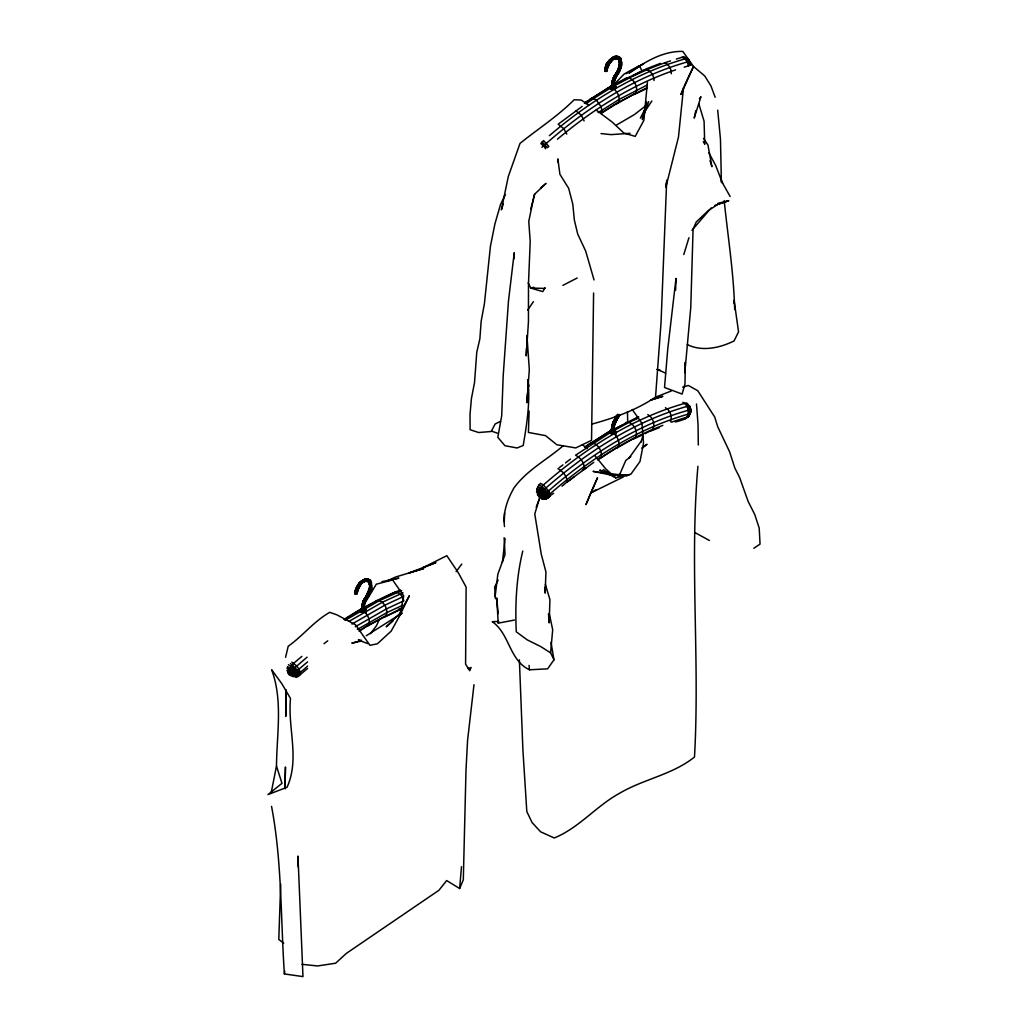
<?xml version="1.0" encoding="UTF-8"?>
<svg xmlns="http://www.w3.org/2000/svg" width="1028" height="1028" viewBox="0 0 1028 1028"><rect width="100%" height="100%" fill="white"/><g stroke="black" fill="none" stroke-linecap="round" stroke-linejoin="round"><path stroke-width="1.5" d="M371.249 587.322L370.851 589.597L366.019 596.201L363.976 605.004L362.267 604.592L362.653 602.575L364.118 599.645L368.332 596.176L369.874 593.593L371.249 587.322L369.797 587.206L365.069 598.514L364.105 609.977L362.383 610.246L361.226 608.73L359.954 609.81L360.802 611.621L363.951 612.11L366.264 610.786L363.385 609.244L363.796 608.332L365.415 608.961L366.264 609.81L366.264 613.6M610.426 430.719L612.045 430.102L610.426 430.719L612.045 430.102L611.737 431.426L610.157 431.182L610.426 433.392L611.891 433.88L615.888 432.544L613.009 431.002L613.42 430.102L615.04 430.719L615.888 431.567L615.888 435.358M611.737 431.734L610.157 431.182L609.578 432.544L611.737 431.734L610.85 430.501L609.578 431.567L610.426 433.392L610.85 432.672C617.43 430.899 611.364 418.846 617.841 414.49L612.148 425.926L611.737 428.355L613.472 428.663L618.419 414.965L616.646 417.124L613.009 427.699L611.737 428.059L612.007 432.004L612.958 424.268C616.466 421.596 617.764 418.357 616.954 415.762M605.312 69.12L605.62 66.434L607.24 66.794L609.45 63.325L607.818 62.207L605.916 66.807C611.48 54.009 610.876 63.325 606.764 69.326C601.419 66.01 613.909 61.063 613.536 57.722C600.776 79.233 605.106 57.298 616.723 56.296C626.283 59.611 620.012 74.144 613.703 78.424L612.277 88.626L613.806 89.436L613.69 83.409L614.757 79.156L619.666 70.816L621.105 64.648L614.924 75.841L613.96 87.303L612.225 87.56L611.082 86.056L609.81 88.1L612.123 89.436L615.271 88.948L616.119 87.123L614.847 86.056C612.611 84.887 613.228 87.881 615.541 86.75L616.119 87.123L614.847 88.228L612.277 88.626L610.388 87.547L611.082 86.056L612.225 86.725L609.81 87.123L611.082 86.056M369.18 579.843L371.455 583.39L370.221 584.071C365.608 578.07 371.404 580.602 370.928 585.754L369.193 581.45L366.084 579.085L369.63 579.933L370.877 581.861L369.746 582.915C370.093 590.342 374.089 580.178 368.371 579.214C361.483 577.659 355.392 586.371 355.919 591.987C357.873 591.357 365.891 574.138 357.873 584.881C352.463 596.831 362.241 584.457 361.869 581.694L357.461 587.451L355.727 594.133L356.973 593.837L360.185 583.364L359.299 582.992L360.738 584.354L362.37 582.542L356.433 589.108L355.444 591.164L355.727 594.133M612.752 79.798L612.38 82.163C612.585 80.39 613.819 72.821 616.594 75.43C619.434 74.273 619.511 60.678 619.036 66.987C622.878 69.3 621.554 60.858 620.732 59.174C617.43 59.149 610.401 56.836 617.365 56.63L619.331 60.973L621.053 61.076C622.068 52.12 611.763 62.811 612.804 57.298C614.937 54.985 623.096 57.311 619.588 60.228L619.511 62.657L621.516 62.631L619.511 62.335L618.817 72.243L613.086 78.308L612.11 81.919L612.842 82.343L614.089 82.137L619.64 64.52L620.642 64.481L619.717 70.919L613.305 78.308L612.11 81.919L613.703 78.424C617.52 81.251 609.63 79.452 614.448 80.557M286.131 690.199L285.733 716.465L286.157 690.122M298.223 867.054L297.979 856.016L302.977 976.6L284.383 973.94C280.618 918.068 282.045 861.528 271.546 806.363M675.357 421.968C681.384 420.439 691.24 418.357 690.662 410.121M285 788.527L285.45 767.004L285.052 788.399M671.387 422.161L688.079 416.764L689.402 413.68L689.248 406.06L687.218 403.31L684.764 403.349C631.757 418.37 584.585 449.069 543.362 484.985L539.456 489.624L537.4 494.507L538.903 496.473L542.668 496.884L549.941 493.954C590.252 458.848 636.358 428.843 688.169 414.155L690.649 412.305L690.675 409.041M370.555 591.948C366.122 590.393 373.344 593.747 371.519 587.836C369.605 578.224 370.093 594.852 367.78 597.268C366.341 599.131 358.618 607.304 364.105 606.649C364.734 599.594 367.96 593.31 370.787 587.155C366.88 590.226 369.052 597.448 370.877 590.175C373.755 584.187 370.17 583.133 367.189 579.715C373.768 581.206 367.202 582.49 364.272 579.753L364.837 581.103L368.641 580.563L370.851 581.424L368.949 581.874L370.877 590.175L368.409 596.214L362.897 602.485L362.113 606.597L362.254 604.348L364.246 604.824M593.593 293.006L591.55 440.331L575.731 447.925L556.855 444.751L545.585 435.654L528.418 432.441L529.099 410.982M606.302 69.377L606.88 64.533L609.308 60.266L613.176 57.401L607.792 64.995L606.109 71.485C606.918 71.459 601.393 69.634 611.711 59.02C612.213 63.081 603.359 65.651 605.106 71.279C605.762 66.357 608.974 58.673 615.361 56.913C614.783 60.858 605.286 60.305 605.646 66.602C606.173 61.95 614.641 59.316 614.641 56.489M280.683 884.041L278.794 939.463L283.741 943.19M526.49 348.055L526.22 355.894L528.456 321.584L528.482 283.844L530.217 241.529L528.765 221.418L534.329 194.485L546.009 183.408L540.548 188.15M563.113 445.818C546.626 460.056 526.837 470.143 513.884 488.056C507.279 499.826 502.563 512.869 504.517 526.554M675.602 290.243L676.013 278.382L667.776 348.775L664.525 387.492L682.104 394.071L684.982 383.971L685.303 362.344L685.162 365.287M504.285 521.556L504.594 512.933M364.246 604.567L363.951 612.11L360.532 610.221L362.421 608.332L360.802 608.961L360.802 611.776M612.277 424.333C611.956 429.845 611.403 422.071 614.204 424.821C612.315 430.616 611.66 421.686 614.397 420.118C628.134 405.931 610.825 422.585 611.737 428.355C613.382 421.544 614.179 431.156 613.575 433.88L610.157 431.978L612.007 432.004M562.059 486.18L566.878 482.132C567.443 476.362 562.804 471.171 557.921 468.691M513.961 258.838L514.244 252.682L508.474 300.973L503.206 375.593L501.703 415.697L497.822 437.35L504.966 445.728L517.084 447.964L523.201 445.484C526.889 423.819 530.422 401.691 527.878 379.692M620.706 58.75L619.82 58.043C617.006 55.64 610.298 62.438 611.326 58.712M685.021 368.23L684.815 372.624L690.765 307.475L693.078 229.27L696.187 222.048L708.202 210.624L718.148 204.225L728.621 200.73L717.942 203.313M291.823 662.109L296.629 665.913L298.981 669.112L298.865 675.589L297.683 676.694L307.616 668.47M369.913 580.255C366.353 580.653 353.632 585.459 365.518 579.586C366.161 583.069 359.106 581.719 358.001 585.022C352.553 594.724 359.787 581.09 363.694 580.396C363.051 584.11 351.319 589.481 356.253 594.171L356.433 591.177L355.444 591.164M539.16 484.753L540.497 483.327L543.362 484.985L548.605 490.883L548.489 497.359L545.624 499.081L542.013 499.004L544.673 496.588L545.38 493.222L544.776 488.981L539.16 484.753L537.22 488.339L536.565 492.284L539.07 494.16L540.767 497.835L546.703 498.066L553.629 493.26M697.922 466.301C689.531 563.061 699.952 660.092 694.491 757.006C672.723 774.637 643.451 779.083 619.46 793.333C596.176 806.08 579.111 827.861 554.233 837.987L540.587 831.793L532.041 822.503L526.811 811.542L522.892 749.682L519.371 659.822M284.833 788.476L285.052 784.004L285.309 788.605M666.709 180.08L661.043 322.548L655.543 397.116C636.191 410.172 614.012 418.062 591.627 424.178M371.519 587.836L369.527 587.669L369.669 585.022M368.332 596.176L366.649 595.161L368.332 596.176L369.669 593.567L369.939 584.739M369.874 593.593L368.217 592.719L367.33 593.991L368.962 594.916L370.337 591.999L370.722 582.593C373.832 593.503 360.391 600.596 363.796 611.313L365.415 611.621L364.105 609.977L366.264 609.81L363.796 608.332M371.262 588.042L371.185 582.722M621.375 65.162L619.383 64.995L619.511 62.335M615.335 74.556L613.857 76.959L612.688 84.335L611.968 83.923L612.367 81.482L614.089 81.893L613.96 83.975L613.228 84.347L612.842 82.343L613.793 76.894L617.185 71.317L618.984 72.32L619.768 69.249L619.588 60.228L619.781 62.926L619.113 59.945L615.926 56.399L619.036 58.763L620.784 63.068L620.578 59.92L619.113 59.945L617.031 57.041C625.564 60.305 614.217 57.748 612.444 57.825C628.044 54.895 604.849 59.945 606.584 64.34C608.833 65.779 608.216 64.674 606.584 64.34M613.69 87.56L616.119 88.1L613.96 87.303L615.271 88.948L613.652 88.626L613.228 83.255L619.768 69.249L620.578 59.92L621.31 60.344M612.842 82.343C612.47 75.571 618.702 73.528 620.976 67.154C614.461 66.447 623.431 74.646 620.784 61.886C620.861 70.187 611.93 75.519 613.96 83.975M621.105 65.368L621.246 62.04M285.823 699.772L285.925 698.038M363.385 607.034L362.948 602.973L364.015 599.632L369.052 594.955L367.33 593.991L364.606 603.23L362.678 602.755L363.244 600.982L364.683 598.322L366.353 599.363L367.137 598.296L369.797 587.206L368.255 596.099L363.449 600.982L362.524 604.837L364.683 598.322L369.81 593.503M276.481 766.04C276.776 734.185 283.047 700.235 271.636 669.755L281.762 683.607L290.5 698.475C287.596 728.158 299.919 758.908 287.056 787.255L267.948 794.605L281.98 783.336L276.481 766.04L271.199 792.729M527.531 393.506L526.863 402.783L529.317 369.553L526.914 335.514M527.865 388.867L528.315 382.686L528.675 386.412L527.814 380.219M612.11 81.675L611.968 83.923L613.189 79.824L616.851 75.494L615.245 74.53L620.411 69.274M612.367 81.482L612.225 87.56L610.658 88.948L610.388 87.547L611.968 87.303L611.968 83.628L613.96 83.679M613.228 83.255C613.318 76.573 619.653 72.05 620.115 65.406M612.007 428.625L612.148 425.926M613.42 430.102L615.888 431.567L613.729 431.734L615.04 433.392L613.009 432.158L613.138 425.913L618.715 414.837M557.639 161.91L557.87 158.852L559.913 174.285L568.69 188.368L572.802 204.212L574.356 220.069L577.697 234.011L585.677 251.076L594.043 279.937M302.065 964.328L317.549 965.96L335.616 963.223L346.333 953.406L438.93 890.274L446.666 880.546L459.644 888.526L461.482 866.655M514.424 620.064L498.22 623.161L498.76 621.477L492.232 621.657C509.901 633.968 509.091 660.323 529.523 669.793L547.641 668.83L553.989 659.796L550.584 652.831L552.691 629.766L549.26 613.523M364.053 581.347C359.543 583.827 356.613 588.915 356.716 594.055L355.264 593.966L355.906 591.113M604.837 70.752L606.096 70.469L606.289 68.503L605.299 68.478L604.837 71.022L605.62 66.434M611.711 59.02L608.987 62.926L606.828 71.163L605.106 71.279L605.106 70.534M666.26 182.881L665.836 187.353L678.48 137.032L683.53 87.496L680.96 94.499L693.489 66.486L682.785 51.4C662.726 50.989 644.916 61.898 629.11 73.065L643.734 63.595L626.103 73.695M505.095 538.608L502.384 562.367M361.471 581.385C356.279 583.621 359.646 593.015 355.264 593.966C354.467 592.064 359.273 594.055 355.264 593.966L355.251 593.22M607.021 69.159L606.828 70.893L605.106 71.279C607.869 68.49 607.214 65.021 609.63 60.395M647.434 82.137L643.862 120.404L635.214 136.39L623.803 132.998L612.29 122.152L596.201 110.06M290.461 663.523L297.452 670.333L297.079 676.295L296 677.311M544.776 488.981L547.076 492.091L546.703 498.066L545.624 499.081L548.489 497.359L549.941 493.954L548.605 490.883C589.314 455.417 635.895 425.104 688.246 410.262L690.726 409.26L689.801 406.24L687.025 406.394C634.263 421.364 587.296 451.922 546.254 487.67L538.055 495.098M616.492 58.275L615.669 56.823L619.768 57.581M495.098 596.78L497.835 574.228L505.031 554.516L504.106 537.734M690.726 409.26L689.004 415.903L685.766 418.512M368.641 591.203C368.551 598.373 361.997 603.372 362.113 609.977L359.954 610.786L360.532 609.424L362.383 609.398L361.226 608.73L359.954 609.81L362.113 609.977M617.699 414.554C617.854 419.694 613.318 423.369 613.729 428.406M619.023 66.769L616.145 76.599L612.688 83.242M284.383 973.94L284.769 971.1M473.985 684.725L467.586 740.276L465.992 770.216L463.307 879.827L459.644 888.526M620.102 68.915L618.496 68.516L616.993 75.622L620.706 66.923L614.153 77.126M617.982 414.734L616.671 420.041L613.472 422.868L611.891 426.363L613.073 422.752L618.753 416.764L619.499 415.351L617.314 418.987L616.582 418.576L614.448 420.195L612.906 422.855L614.744 423.587L616.35 416.957L618.226 414.631C612.315 419.54 619.241 421.326 615.014 418.974M613.703 78.424C614.179 82.279 618.625 68.645 615.245 74.53M368.679 591.344C371.661 586.782 369.81 592.989 369.527 587.669M369.45 589.892L369.797 587.926M370.26 588.093L368.14 594.467M619.036 66.987L619.383 64.995M619.653 65.239C619.396 71.163 618.059 72.898 619.267 66.64M620.732 67.488L621.105 64.648M358.515 587.875L356.677 586.937L358.515 587.875L359.594 585.999L357.975 584.881L356.446 592.064L359.453 582.94M606.88 67.167L607.317 64.764L610.028 60.678M614.757 79.156L615.952 73.553L620.385 69.12M695.738 110.844L694.208 118.091L700.929 96.696L699.387 98.688M612.611 426.774C611.056 420.324 618.008 419.321 618.907 415.183L613.639 423.279L613.009 428.792M612.47 432.158L610.85 432.672L611.891 433.88L612.598 425.849C618.638 421.403 611.429 419.63 613.035 424.937C616.325 425.952 613.703 417.304 616.453 418.409M689.402 413.68L690.315 409.542L689.801 406.24M364.105 606.649C365.287 598.206 360.584 605.723 362.383 610.246L360.802 611.621L360.532 610.221L362.383 610.246M362.987 605.017L365.505 598.771L366.212 597.666L367.137 598.296L365.39 597.217L371.121 589.828M613.832 82.33L614.924 79.04M612.303 424.513C614.654 419.822 614.333 426.53 613.472 428.663C613.048 425.374 613.716 417.856 617.083 417.381M522.777 551.059C516.313 577.415 515.067 604.76 516.262 631.796L527.261 639.891L540.754 646.586L550.584 652.831M357.693 589.841L355.765 589.121L355.457 591.807M285.566 657.342L288.213 646.239C302.874 635.882 313.925 621.298 329.705 612.354L336.696 614.744L355.585 624.831L369.951 645.327L377.404 643.772L391.141 631.153L399.918 615.361L403.708 595.893L392.645 579.972L376.338 584.174L360.918 609.694M646.522 101.9L642.217 119.569L648.642 101.656L640.405 118.117L651.868 101.014M367.189 579.715L367.459 581.064L371.198 583.75L371.391 585.587L367.047 580.242L369.707 582.735M369.964 580.73L366.469 578.892L368.679 579.548L368.32 580.961L360.918 581.694L356.742 587.027M617.031 57.041L617.301 58.39L621.053 61.076L620.424 58.429L618.805 59.2L620.642 65.458M355.765 589.121L354.994 593.439M356.909 592.012L359.466 585.857M606.764 69.326L608.306 65.111M307.616 666.067C302.669 670.397 296.694 676.951 289.279 674.715L287.776 672.736L289.832 667.866L293.738 663.214L301.872 656.391M355.714 593.117C355.842 590.522 358.001 591.049 356.703 593.31L355.264 593.966L357.667 589.686M607.008 68.927L606.559 70.636L605.106 71.279L606.559 71.382L606.738 68.683L606.096 70.469M370.928 584.572C370.453 592.668 363.719 598.232 362.383 606.057M530.692 209.262L534.676 194.369M615.515 416.366L612.495 427.031L608.358 433.392M640.971 442.194L642.796 436.065M369.425 589.327L368.358 592.976M370.388 589.417C370.453 590.869 365.493 599.375 368.255 596.099M370.851 589.597L362.845 605.916M612.225 83.371L616.286 76.715L614.615 75.674M683.787 254.52L688.953 237.712M370.53 591.807L364.773 598.347L363.976 605.004M503.347 203.775L501.381 209.789L508.307 176.508L520.014 143.393C538.119 128.821 557.703 116.228 574.112 99.78L581.193 100.037L588.697 105.049M362.678 602.755C363.886 599.298 365.955 603.192 363.449 600.982M364.362 603.32L365.069 601.714M612.521 80.068L613.305 78.308M612.804 80.287L617.712 71.6M612.47 427.674L613.934 424.603M670.372 421.57C672.518 416.726 670.166 410.108 665.437 407.718M536.192 507.112L539.417 498.644L534.766 513.949L541.268 554.195L545.919 571.915L545.2 593.143L544.647 587.194M355.996 589.057L356.87 586.988M356.074 589.494L359.774 583.069M356.433 589.108C358.078 584.662 363.848 578.173 368.923 581.758M357.037 589.854C357.217 585.934 363.514 582.49 362.961 579.985M605.852 66.383L606.713 64.301M368.075 592.783L368.872 591.151M307.578 661.891L298.981 669.112L300.317 672.196L298.865 675.589L296.951 676.745M619.139 475.797L625.782 460.467L630.781 456.65M369.617 581.128L367.947 579.124L364.272 579.753L368.782 580.036M617.648 414.451C617.391 418.267 619.704 415.106 616.427 417.021M379.075 620L376.466 625.731L370.388 633.698M362.845 610.401L362.267 612.11L361.226 610.915L362.845 610.401L362.974 604.091L366.443 599.401L365.505 598.771M684.185 86.095L693.489 66.486L704.771 75.995L710.978 85.979L715.154 97.275M614.436 80.377L613.69 84.219L613.767 80.621L615.798 76.38M364.58 603.05L363.848 606.893L363.565 601.29L365.069 598.514M400.098 614.847L409.375 595.7L399.725 613.613L386.258 626.81L393.069 620.925M505.455 194.485L500.507 204.521L494.931 223.86L490.446 246.193L484.406 303.735L481.155 321.314L479.87 338.79L476.761 352.373L474.525 382.557L471.415 398.607L470.014 414.374L470.117 429.717L478.637 432.531L491.23 431.49L495.111 424.024L500.482 421.339M363.282 601.097L364.118 599.645L365.75 600.558L364.953 600.082L367.459 595.61M364.953 600.082L363.514 604.156L364.105 606.353M364.914 601.83L366.996 598.18M614.127 423.472C618.625 421.351 612.984 418.807 614.371 421.814M498.143 580.075L494.648 587.027L495.457 598.746M689.004 415.903L689.57 414.785M618.984 72.32L617.263 71.369L620.244 66.73L616.492 72.474L617.455 73.065M618.586 416.687L619.293 415.325L615.014 422.084L613.6 426.774M288.418 664.692L293.623 668.598L296.989 674.214L295.139 676.63L293.969 672.44L287.596 666.568L287.095 668.547L290.693 671.245L293.121 676.553L297.079 676.295L298.775 673.327L297.452 670.333L298.981 669.112M545.058 287.647L542.771 291.605L530.769 288.071L528.186 282.79M608.178 65.15L609.308 63.183M688.079 416.764L690.238 413.05L689.248 406.06M292.325 664.602L293.969 672.44L293.044 675.113L291.142 676.077L292.183 673.224L291.001 666.17M616.646 72.577L617.353 71.395M614.59 77.37L616.068 74.98M364.747 600.056L364.015 599.632L364.773 598.347M367.497 594.081L366.174 596.304L366.957 596.805M367.87 594.274L365.878 597.564M615.194 422.251L616.62 419.938M365.531 597.332C365.403 594.994 369.116 597.435 367.047 598.27M616.029 418.165L613.189 423.048L613.151 426.838M616.376 419.874L619.152 415.081L616.774 417.239M357.384 589.468L358.464 587.798M365.621 598.951C364.22 598.784 365.325 596.523 366.212 597.666M615.104 419L614.307 420.092L615.566 420.812M527.647 310.058L533.429 301.641M618.059 70.045L617.263 71.369M616.671 420.041L617.404 419.026L615.644 417.959M629.059 458.025L641.009 441.423M370.221 584.071L369.746 582.915L369.926 585.6L367.51 579.304M456.111 571.645L461.803 564.051M691.96 230.285L711.17 207.977M613.909 58.673L609.861 61.256L606.79 66.589L612.225 59.868C611.66 63.466 605.788 64.353 609.308 60.266M609.347 63.312C613.356 58.686 606.34 65.638 607.548 67.167M360.892 584.302C353.041 588.993 366.662 575.873 370.645 582.285L367.279 580.345L363.694 581.874L360.018 583.943L356.934 589.262L360.892 584.302L360.185 583.364M359.492 585.986L360.828 584.071M613.69 84.861L624.086 74.093L639.39 65.663L642.076 71.15M618.907 72.268C618.458 75.866 615.644 73.438 616.684 73.977M618.676 416.713L616.582 418.576M610.748 61.629L609.218 60.549L613.176 57.401M613.228 87.714L612.123 89.436L611.082 88.228L612.688 87.714M363.385 610.401L362.421 611.313L366.264 610.786M613.009 432.158L612.045 433.071L615.888 432.544M610.593 61.68L612.213 60.177M360.738 584.354L362.357 582.85M288.431 673.327L307.038 657.175M541.949 147.287L546.485 143.226C587.515 107.477 634.482 76.92 687.257 61.963L690.032 61.796L690.906 64.597M293.121 676.553L295.049 674.818L295.756 671.464L295.152 667.223M601.046 113.478L618.65 102.209L647.396 87.521M344.997 619.254C362.447 607.779 380.81 597.641 400.329 590.046M359.106 631.295L368.795 624.883L401.858 608.19M662.867 425.386C640.572 433.97 619.113 445.15 599.504 458.732L618.419 446.64C620.321 440.922 616.479 434.407 611.197 432.017L608.615 431.953L589.198 444.34L608.615 431.953L638.658 416.636M399.866 615.027L402.141 613.061L366.276 635.754M616.864 103.764L635.934 92.867C638.195 87.226 634.7 80.287 629.277 77.922L626.617 77.91L608.846 87.521L584.739 102.787M374.847 602.215L376.775 600.583L379.435 600.596L401.627 590.586M367.022 626.438L386.078 615.554C388.34 609.9 384.857 602.973 379.435 600.596L344.997 620.437M624.471 423.986L626.399 422.354L629.059 422.367L638.632 417.895M616.646 448.195L635.702 437.311C637.964 431.657 634.482 424.731 629.059 422.367L612.572 431.272M549.389 135.657C589.057 101.759 634.482 73.271 684.982 58.904L688.272 59.393L690.957 64.815L688.272 59.393L684.866 57.375L682.129 57.247L676.321 59.071M557.433 139.204C592.475 109.7 631.95 84.527 675.563 69.878M617.224 417.509L619.499 415.351M645.147 433.636L652.909 429.28C655.337 424.127 652.806 417.201 647.794 414.618M362.19 582.118L365.518 579.586L368.371 579.214M536.719 490.317L538.492 491.345L538.582 495.804L543.594 494.211L548.605 490.883M289.279 674.715L297.452 670.333M538.903 496.473L540.111 495.522L540.317 493.016L539.456 489.624L537.22 488.339M645.648 105.845L634.443 114.545L616.646 124.953M642.23 447.951L647.023 444.276L642.025 448.092M582.131 106.411L558.14 124.247L563.819 128.667L566.813 134.128M324.013 643.682L327.765 640.804M559.181 467.727L562.958 464.849M565.477 462.921L570.514 459.066M566.878 482.132L593.773 462.343M567.931 481.554L573.971 476.941M684.481 419.103L686.832 417.304C689.801 412.395 688.079 404.865 682.849 402.244M360.918 581.694L363.321 580.075M612.007 60.279L615.592 57.915M362.152 582.966L365.737 580.602M617.725 475.848L620.218 474.126M584.405 103.353L588.17 100.77M585.947 103.789C612.045 85.838 640.328 70.701 670.513 60.896M598.103 112.643L619.293 99.356L646.882 85.183M584.521 447.231L590.843 442.875L593.336 442.978C598.476 445.394 602.626 451.485 601.149 457.254L597.461 459.799M585.433 446.936L587.952 445.214M586.371 467.766L582.439 470.477L583.943 469.102C584.983 463.307 580.563 457.666 575.551 455.224L611.197 432.017M547.307 498.464L550.019 496.293L549.941 493.954M753.832 548.271L760.052 544.12L759.191 528.032L754.732 514.475L748.178 501.523L739.62 477.532L734.84 468.023L729.61 451.806L717.711 426.71L714.691 416.97L697.781 390.756L688.336 385.449L682.708 387.158M610.157 431.182L609.578 431.567L610.85 430.501L612.007 431.156M343.956 619.434L358.99 610.195L361.573 610.246C366.855 612.637 370.697 619.164 368.795 624.883L359.492 630.601M349.134 621.31L382.287 602.254L403.015 592.809M351.974 624.06L384.793 605.222L402.501 596.96L403.503 599.465M355.238 626.772L386.438 608.91L403.991 600.725M357.346 629.457L386.888 612.598L402.835 605.171M595.996 489.868L590.727 492.99L585.947 504.645L597.525 477.712L590.727 492.99L623.353 476.953M611.66 60.177L613.806 59.033M364.452 579.355L362.588 580.499L363.951 581.719M614.847 86.056L613.69 86.725L615.541 87.547L614.847 86.056L613.228 86.57M615.04 430.719L613.472 431.156L615.309 431.182L614.615 432.672L613.472 432.004M364.105 609.668L365.685 609.424L364.991 608.73L363.848 609.398L365.685 609.424L365.685 610.221L364.991 610.915L363.848 610.246M615.207 84.669L623.341 80.274M606.841 433.508L612.264 430.578M614.975 429.113L621.76 425.451M357.217 611.75L361.278 609.553M363.989 608.088L370.774 604.413M620.732 59.174L618.226 56.527L613.806 58.185M363.321 581.771L367.022 580.769L367.202 579.317L363.951 580.871M562.907 285.373L577.183 277.997M540.767 497.835L542.668 496.884L543.594 494.211L541.949 486.36M630.1 77.023L624.69 79.541L644.325 69.66L647.062 69.634C651.328 71.407 654.026 76.008 654.039 80.557M632.798 75.764L640.907 71.986M634.006 94.499L646.805 88.537M632.58 420.208L636.628 418.306M633.775 438.943L642.307 434.96M381.606 599.067L394.482 592.334L397.219 592.308L400.072 593.966L402.501 596.96M384.151 617.173L401.216 609.218L398.478 609.244M612.804 58.763L615.759 57.851L618.766 59.071M613.176 59.097L616.08 58.198L620.501 59.611L617.802 56.45M613.536 59.187L618.496 57.876L619.627 58.532M365.171 579.252L362.588 580.499L368.679 579.548M362.691 580.987L365.518 579.586M363.694 581.874L365.557 581M610.76 59.02C612.727 57.902 622.75 58.66 616.312 56.206M655.825 397.039L671.374 390.961M297.079 676.295L300.394 674.535L300.317 672.196M645.79 69.082L660.426 63.35M650.84 430.989L659.308 427.674M395.317 592.899L399.661 591.19M610.658 86.288L612.277 85.658L610.658 86.288L610.658 89.102M360.802 608.961L362.421 608.332M362.897 602.485L362.254 604.348M468.177 668.573L471.094 667.506L469.757 670.706L465.594 664.191L466.121 587.104L458.321 572.763L446.82 555.685L422.804 567.752L435.936 562.599L408.501 573.161L423.767 568.51L395.651 576.991L387.826 580.537L398.864 578.147L381.915 581.642M714.82 205.382L728.621 200.73M613.009 431.002L614.615 430.501M363.385 609.244L364.991 608.73M684.173 67.167L689.698 65.445L689.467 61.616L688.272 59.393M650.673 400.098L662.867 396.307L651.392 399.879M533.776 287.275L530.769 288.071L544.93 288.405M357.076 641.806L351.82 643.13L361.689 640.997M603.282 469.552L615.772 477.891L630.961 474.088L639.981 461.533L643.515 443.312L641.986 423.407L632.271 409.504M615.078 58.506L619.241 58.917L620.244 61.898M542.013 499.004L544.763 498.387L546.613 495.971L543.247 490.356L538.042 486.45M618.522 56.861L614.14 57.594M617.044 56.63L614.127 57.08L617.982 58.185L621.246 62.901L621.04 60.048M365.223 581.193L370.877 581.861M613.96 86.995L615.541 86.75M613.729 431.426L615.309 431.182M630.035 133.332L610.992 134.629L601.033 133.576M538.929 496.974L540.715 496.845L541.807 494.982L540.625 487.94M629.586 474.846L611.506 475.129L593.027 471.364L604.477 472.97M612.225 87.56L609.81 88.1L610.388 86.75L611.968 87.303M361.381 640.226L358.245 640.046L367.844 643.631M610.504 473.69L627.35 475.643L611.506 475.129L599.722 470.104L614.204 476.812M364.285 580.28L367.883 581.154M657.47 369.463L660.413 370.388M613.652 85.658L615.271 86.288M616.286 76.715L614.68 75.764M491.461 431.117L497.282 433.122M613.009 427.699L613.729 428.111M687.244 344.547C702.073 351.961 719.818 347.914 734.056 340.949L738.554 331.838L734.082 300.317L734.275 303.388M613.793 76.894L615.592 77.884M656.956 369.283L665.617 373.138M615.605 57.35L619.563 60.048M694.748 532.465L709.384 540.471M614.795 77.408L615.528 77.82M614.577 421.84L615.297 422.264M616.582 72.513L618.265 73.528L617.314 72.937M683.53 57.08L686.331 58.699L689.698 65.445M682.129 57.247L684.982 58.904L687.257 61.963L688.464 65.818M687.681 60.716L690.173 62.181M664.705 62.734C669.01 64.481 671.567 69.249 671.335 73.785M617.365 56.63L619.82 58.043M575.783 110.78L581.385 115.252L584.11 120.918M286.94 670.513L291.091 675.075M684.866 57.375L686.036 58.108M582.375 444.61L587.052 448.632M615.772 477.891L605.646 468.755L595.019 455.828M538.492 491.345L541.807 494.982L542.745 498.31M539.456 489.624L544.673 496.588L543.825 499.261L546.703 498.066L548.399 495.085L547.076 492.091M543.465 145.912L540.856 143.496L543.581 140.54L548.836 146.439L547.307 147.647L542.18 141.915L544.891 147.826M365.904 580.537L369.399 581.591L370.388 585.754M619.331 60.588L619.511 62.657L618.56 57.324L618.329 58.981M618.034 58.647L620.244 63.081M368.191 581.334L369.258 582.619M686.1 403.13L689.48 409.876M687.436 58.866L690.546 65.098M703.499 138.369L707.932 144.974L711.916 166.677L710.027 160.651M730.137 196.515L721.373 180.967L722.568 183.177L715.655 165.431L708.819 152.735M703.319 141.53L704.745 144.267L704.077 121.188L698.744 103.61M369.63 579.933L371.198 583.75M620.591 61.32L619.036 57.157M368.949 581.874L369.759 583.943M368.705 579.998L369.669 585.33L369.476 583.274M545.328 584.328L549.929 599.594L549.158 622.891L548.477 613.729M618.805 59.2L619.331 60.973M289.832 667.866L290.487 673.764L288.958 674.034L288.868 669.588M724.187 200.627C727.914 236.903 733.761 273.037 734.647 309.531M551.021 642.397L553.989 659.796M690.379 63.993L688.773 60.266L688.927 61.436M355.919 591.987L356.253 594.171M545.007 144.537L545.611 148.777M717.711 110.163L720.474 139.333L721.386 182.316M529.034 665.386L529.523 669.793M498.092 613.652L496.755 598L498.22 623.161M696.483 403.965L698.063 424.757L698.295 445.021M690.61 411.47L690.649 412.305M619.974 58.326L620.051 59.984M370.119 581L370.196 582.67M627.478 411.663L627.671 421.21M601.83 110.073L601.367 112.823L618.65 102.209C620.539 96.478 616.71 89.963 611.429 87.573L608.846 87.521L589.429 99.909L591.074 98.431L593.567 98.547L596.433 100.191L601.02 106.591L601.83 110.073"/></g></svg>
